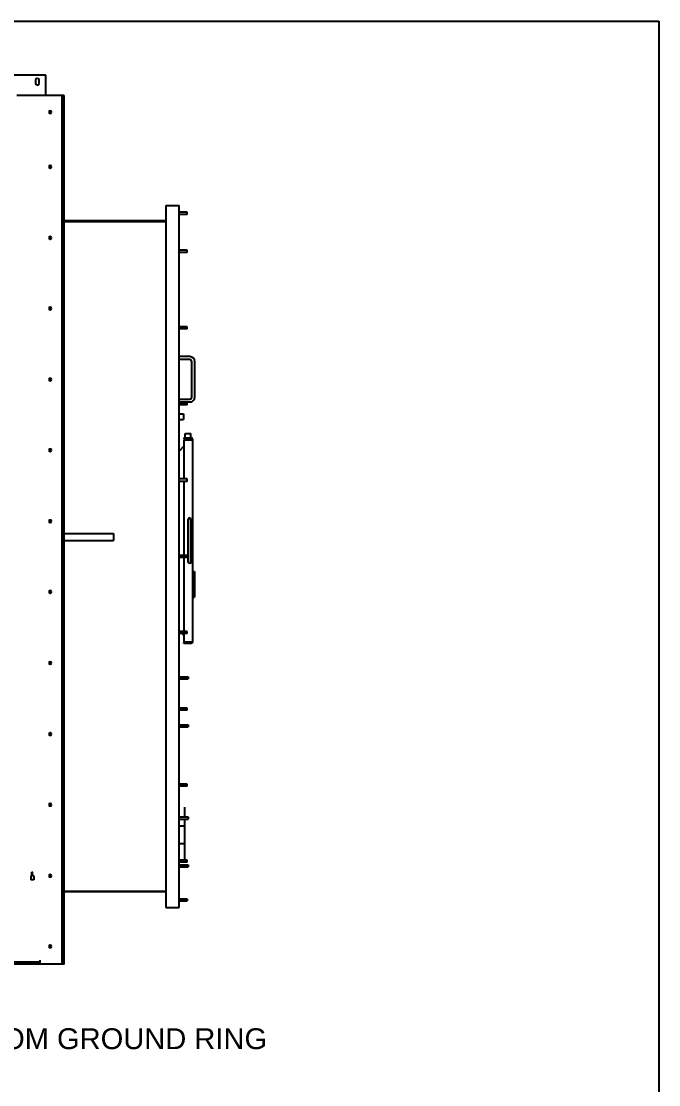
# Model space of a CAD drawing. Header units: feet. Extents: x 0.3 to 98.5, y -18.6 to 31.5.
# Drawn here: x 34.58 to 37.64, y 15.41 to 20.52 of the extents above; entities that cross this region are included whole.
import ezdxf
from ezdxf import colors
from ezdxf.entities.mleader import LeaderData, LeaderLine
from ezdxf.math import Vec2, Vec3

# ---------------------------------------------------------------- set-up
doc = ezdxf.new("R2010")
doc.units = ezdxf.units.FT
doc.header["$MEASUREMENT"] = 0
doc.layers.add('E-DETL', color=1, linetype='Continuous')
doc.layers.add('G-ANNO-TEXT', color=1, linetype='Continuous')
doc.styles.add('NEI-A', font='arial.ttf')

msp = doc.modelspace()

# ---------------------------------------------------------------- linework, layer by layer
at = {"layer": 'Defpoints'}
for points in [[(0.30977, 20.51939), (37.64417, 20.51939)], [(37.64417, 20.51939), (37.64417, 10.57905)]]:
    msp.add_lwpolyline(points, dxfattribs=at)
at = {"layer": 'E-DETL', "linetype": 'Continuous'}
for p, q in [((34.78902, 20.1624), (34.56138, 20.1624)), ((34.78902, 15.98995), (34.06859, 15.98995))]:
    msp.add_line(p, q, dxfattribs=at)
for points in [[(34.70147, 20.25996), (31.11686, 20.25996)], [(34.66895, 20.23745), (34.66645, 20.24245), (34.65894, 20.24495), (34.65394, 20.24245), (34.65144, 20.23745)], [(34.65144, 20.23745), (34.65144, 20.21994)], [(34.66895, 20.21994), (34.66895, 20.23745)], [(34.70147, 20.1624), (34.70147, 20.25996)], [(34.65144, 20.21994), (34.65394, 20.21493), (34.65894, 20.21243), (34.66645, 20.21493), (34.66895, 20.21994)], [(34.77901, 15.98995), (34.77901, 20.1624)], [(34.78902, 15.98995), (34.78902, 20.1624)], [(34.72898, 20.08236), (34.72648, 20.08736), (34.72148, 20.08986), (34.71648, 20.08736), (34.71648, 20.07735), (34.72648, 20.07735), (34.72898, 20.08236)], [(34.72898, 19.8197), (34.72648, 19.8247), (34.72148, 19.82721), (34.71648, 19.8247), (34.71648, 19.8147), (34.72148, 19.8122), (34.72648, 19.8147), (34.72898, 19.8197)], [(35.27681, 19.63459), (35.34184, 19.63459)], [(35.27681, 19.63459), (35.27681, 16.26261)], [(35.34184, 16.26261), (35.34184, 19.63459)], [(35.37937, 19.60207), (35.34184, 19.60207)], [(35.37937, 19.59207), (35.34184, 19.59207)], [(35.37937, 19.59207), (35.37937, 19.60207)], [(34.78902, 19.56205), (35.27681, 19.56205)], [(34.78902, 19.55705), (35.27681, 19.55705)], [(34.72898, 19.4795), (34.72648, 19.4845), (34.72148, 19.48701), (34.71648, 19.4845), (34.71648, 19.4745), (34.72148, 19.472), (34.72648, 19.4745), (34.72898, 19.4795)], [(35.37937, 19.41947), (35.34184, 19.41947)], [(35.37937, 19.40946), (35.37937, 19.41947)], [(35.37937, 19.40946), (35.34184, 19.40946)], [(34.72898, 19.1393), (34.72648, 19.1443), (34.72148, 19.14681), (34.71648, 19.1443), (34.71648, 19.1343), (34.72148, 19.1318), (34.72648, 19.1343), (34.72898, 19.1393)], [(35.37937, 19.05175), (35.34184, 19.05175)], [(35.37937, 19.04174), (35.34184, 19.04174)], [(35.37937, 19.04174), (35.37937, 19.05175)], [(35.39187, 18.90917), (35.34184, 18.90917)], [(35.41689, 18.88415), (35.41439, 18.89416), (35.40938, 18.90166), (35.40188, 18.90666), (35.39187, 18.90917)], [(35.39187, 18.89416), (35.34184, 18.89416)], [(35.40188, 18.88415), (35.39938, 18.89165), (35.39187, 18.89416)], [(35.40188, 18.71405), (35.40188, 18.88415)], [(35.41689, 18.71405), (35.41689, 18.88415)], [(34.72898, 18.7991), (34.72648, 18.8041), (34.71648, 18.8041), (34.71648, 18.7941), (34.72148, 18.7916), (34.72648, 18.7941), (34.72898, 18.7991)], [(35.34184, 18.70404), (35.39187, 18.70404)], [(35.39187, 18.70404), (35.39938, 18.70655), (35.40188, 18.71405)], [(35.40188, 18.69154), (35.40938, 18.69904), (35.41439, 18.70655), (35.41689, 18.71405)], [(35.34184, 18.69154), (35.40188, 18.69154)], [(35.37937, 18.68653), (35.34184, 18.68653)], [(35.37937, 18.67653), (35.34184, 18.67653)], [(35.37937, 18.67653), (35.37937, 18.68653)], [(35.34184, 18.634), (35.36186, 18.634)], [(35.34184, 18.60649), (35.36186, 18.60649)], [(35.36186, 18.634), (35.36186, 18.60649)], [(35.36436, 18.51894), (35.39938, 18.51894)], [(35.36436, 18.51894), (35.36436, 18.51393)], [(35.36436, 18.51393), (35.39938, 18.51393)], [(35.36436, 18.50893), (35.40688, 18.50893)], [(35.36436, 18.50893), (35.36436, 18.32132)], [(35.36936, 18.53895), (35.39688, 18.53895)], [(35.36936, 18.51894), (35.36936, 18.53895)], [(35.39688, 18.51894), (35.39688, 18.53895)], [(35.39938, 18.51894), (35.39938, 18.51393)], [(35.40688, 18.50893), (35.40438, 18.51643), (35.39938, 18.51894)], [(35.40438, 18.50893), (35.39938, 18.51393)], [(35.40688, 17.53836), (35.40688, 18.50893)], [(34.72898, 18.4589), (34.72648, 18.4639), (34.71648, 18.4639), (34.71648, 18.4539), (34.72148, 18.4514), (34.72648, 18.4539), (34.72898, 18.4589)], [(35.36436, 18.47891), (35.34184, 18.4539)], [(35.37937, 18.32132), (35.34184, 18.32132)], [(35.37937, 18.30881), (35.34184, 18.30881)], [(35.36436, 18.30881), (35.36436, 17.9536)], [(35.37937, 18.30881), (35.37937, 18.32132)], [(35.39688, 18.13121), (35.39187, 18.13371), (35.38687, 18.13121), (35.38437, 18.1262)], [(34.72898, 18.1187), (34.72648, 18.1237), (34.71648, 18.1237), (34.71648, 18.1137), (34.72148, 18.1112), (34.72648, 18.1137), (34.72898, 18.1187)], [(35.38437, 17.92108), (35.38687, 17.91858), (35.39187, 17.91608), (35.39688, 17.91858), (35.39688, 18.13121)], [(35.38437, 17.92108), (35.38437, 18.1262)], [(34.78902, 18.05866), (35.02666, 18.05866)], [(35.02666, 18.05866), (35.02666, 18.02615)], [(34.78902, 18.02615), (35.02666, 18.02615)], [(35.37937, 17.9536), (35.34184, 17.9536)], [(35.37937, 17.9436), (35.34184, 17.9436)], [(35.36436, 17.9436), (35.36436, 17.58839)], [(35.37937, 17.9436), (35.37937, 17.9536)], [(35.40688, 17.85855), (35.41189, 17.85855)], [(35.41189, 17.87606), (35.41439, 17.87606)], [(35.41189, 17.87606), (35.41189, 17.75349)], [(35.41439, 17.87606), (35.41439, 17.75349)], [(34.72898, 17.7785), (34.72648, 17.7835), (34.71648, 17.7835), (34.71648, 17.7735), (34.72148, 17.771), (34.72648, 17.7735), (34.72898, 17.7785)], [(35.41189, 17.81602), (35.41439, 17.81602)], [(35.41189, 17.81352), (35.41439, 17.81352)], [(35.40688, 17.7735), (35.41189, 17.7735)], [(35.41189, 17.75349), (35.41439, 17.75349)], [(35.34184, 17.59339), (35.34685, 17.58839)], [(35.37937, 17.58839), (35.34184, 17.58839)], [(35.37937, 17.57838), (35.34184, 17.57838)], [(35.35685, 17.57838), (35.36436, 17.57088)], [(35.36436, 17.57838), (35.36436, 17.53836)], [(35.37937, 17.57838), (35.37937, 17.58839)], [(35.36436, 17.53836), (35.40688, 17.53836)], [(35.36436, 17.53085), (35.36436, 17.53586)], [(35.39938, 17.53586), (35.36436, 17.53586)], [(35.39938, 17.53085), (35.36436, 17.53085)], [(35.39938, 17.53085), (35.40438, 17.53336), (35.40688, 17.53836)], [(35.39938, 17.53586), (35.40438, 17.53836)], [(35.39938, 17.53085), (35.39938, 17.53586)], [(34.72898, 17.4358), (34.72648, 17.4408), (34.72148, 17.4433), (34.71648, 17.4408), (34.71648, 17.4333), (34.72148, 17.4308), (34.72648, 17.4333), (34.72898, 17.4358)], [(35.34184, 17.37076), (35.38437, 17.37076)], [(35.38437, 17.37076), (35.38437, 17.36075)], [(35.34184, 17.36075), (35.38437, 17.36075)], [(35.37937, 17.22067), (35.34184, 17.22067)], [(35.37937, 17.21067), (35.37937, 17.22067)], [(35.37937, 17.21067), (35.34184, 17.21067)], [(35.34184, 17.14062), (35.38437, 17.14062)], [(35.34184, 17.13062), (35.38437, 17.13062)], [(35.38437, 17.14062), (35.38437, 17.13062)], [(34.72898, 17.0956), (34.72648, 17.1006), (34.72148, 17.1031), (34.71648, 17.1006), (34.71648, 17.0906), (34.72648, 17.0906), (34.72898, 17.0956)], [(35.37937, 16.85546), (35.34184, 16.85546)], [(35.37937, 16.84545), (35.34184, 16.84545)], [(35.37937, 16.84545), (35.37937, 16.85546)], [(34.72898, 16.7554), (34.72648, 16.7604), (34.72148, 16.7629), (34.71648, 16.7604), (34.71648, 16.75039), (34.72648, 16.75039), (34.72898, 16.7554)], [(35.36686, 16.74539), (35.36686, 16.69786)], [(35.34184, 16.69786), (35.38437, 16.69786)], [(35.34184, 16.68786), (35.38437, 16.68786)], [(35.34184, 16.65534), (35.36686, 16.65534)], [(35.36686, 16.68786), (35.36686, 16.49024)], [(35.38437, 16.69786), (35.38437, 16.68786)], [(35.34184, 16.57029), (35.36686, 16.57029)], [(35.37937, 16.49024), (35.34184, 16.49024)], [(35.37937, 16.48024), (35.34184, 16.48024)], [(35.34184, 16.46773), (35.38437, 16.46773)], [(35.34184, 16.45772), (35.38437, 16.45772)], [(35.37937, 16.48024), (35.37937, 16.49024)], [(35.38437, 16.46773), (35.38437, 16.45772)], [(34.64393, 16.4152), (34.62892, 16.4152)], [(34.62892, 16.4152), (34.62892, 16.39519)], [(34.63393, 16.4202), (34.63143, 16.4152)], [(34.63643, 16.43271), (34.63393, 16.43271)], [(34.63393, 16.4152), (34.63393, 16.43271)], [(34.63643, 16.4152), (34.63643, 16.43271)], [(34.64143, 16.4152), (34.63643, 16.4202)], [(34.64393, 16.4152), (34.64393, 16.39519)], [(34.72898, 16.4152), (34.72648, 16.4202), (34.72148, 16.4227), (34.71648, 16.4202), (34.71648, 16.41019), (34.72648, 16.41019), (34.72898, 16.4152)], [(34.64393, 16.39519), (34.62892, 16.39519)], [(35.27681, 16.34015), (34.78902, 16.34015)], [(35.27681, 16.33765), (34.78902, 16.33765)], [(35.34184, 16.30513), (35.37937, 16.30513)], [(35.34184, 16.29513), (35.37937, 16.29513)], [(35.37937, 16.30513), (35.37937, 16.29513)], [(35.27681, 16.26261), (35.34184, 16.26261)], [(34.72898, 16.075), (34.72648, 16.08), (34.72148, 16.0825), (34.71648, 16.08), (34.71648, 16.06999), (34.72648, 16.06999), (34.72898, 16.075)], [(34.67395, 15.99995), (34.06859, 15.99995)], [(34.67395, 15.98995), (34.67395, 16.00996)]]:
    msp.add_lwpolyline(points, dxfattribs=at)

# ---------------------------------------------------------------- leaders
at = {"layer": 'G-ANNO-TEXT'}
ml = msp.add_multileader_mtext('Standard', dxfattribs=at)
ml.set_content('#2/0 AWG CU FROM GROUND RING', color=256, style='NEI-A')
ml.set_leader_properties()
ml.build(insert=Vec2(0, 0))
ml.multileader.update_dxf_attribs({"dogleg_length": 0.20776, "arrow_head_size": 0.15582})
ctx = ml.context
ctx.base_point, ctx.char_height, ctx.arrow_head_size, ctx.landing_gap_size, ctx.plane_origin = Vec3(33.31877, 15.63189), 0.1, 0.15582, 0.06233, Vec3(35.33571, 18.70112)
notes = []
notes.append((ctx, [(1, (1, 1, 0), (33.13179, 15.63189), (1, 0), 0.18698, [(0, [(32.78687, 15.82243)], 0, [])])]))
ctx.mtext.insert, ctx.mtext.width, ctx.mtext.defined_height, ctx.mtext.line_spacing_style, ctx.mtext.flow_direction = Vec3(33.3811, 15.68275), 2.3750791, 0.41333, 2, 5
ctx.mtext.has_bg_fill, ctx.mtext.bg_color, ctx.mtext.bg_scale_factor, ctx.mtext.bg_transparency, ctx.mtext.use_window_bg_color = 1, -1073741824, 1.5, 0, 1
for ctx, leaders in notes:
    for number, flags, end, landing, length, lines in leaders:
        leader = LeaderData()
        leader.index, (leader.has_last_leader_line, leader.has_dogleg_vector, leader.attachment_direction) = number, flags
        leader.last_leader_point, leader.dogleg_vector, leader.dogleg_length = Vec3(end), Vec3(landing), length
        for number, points, colour, breaks in lines:
            line = LeaderLine()
            line.index, line.vertices, line.color, line.breaks = number, Vec3.list(points), colors.encode_raw_color(colour), breaks
            leader.lines.append(line)
        ctx.leaders.append(leader)

doc.saveas('drawing.dxf')
